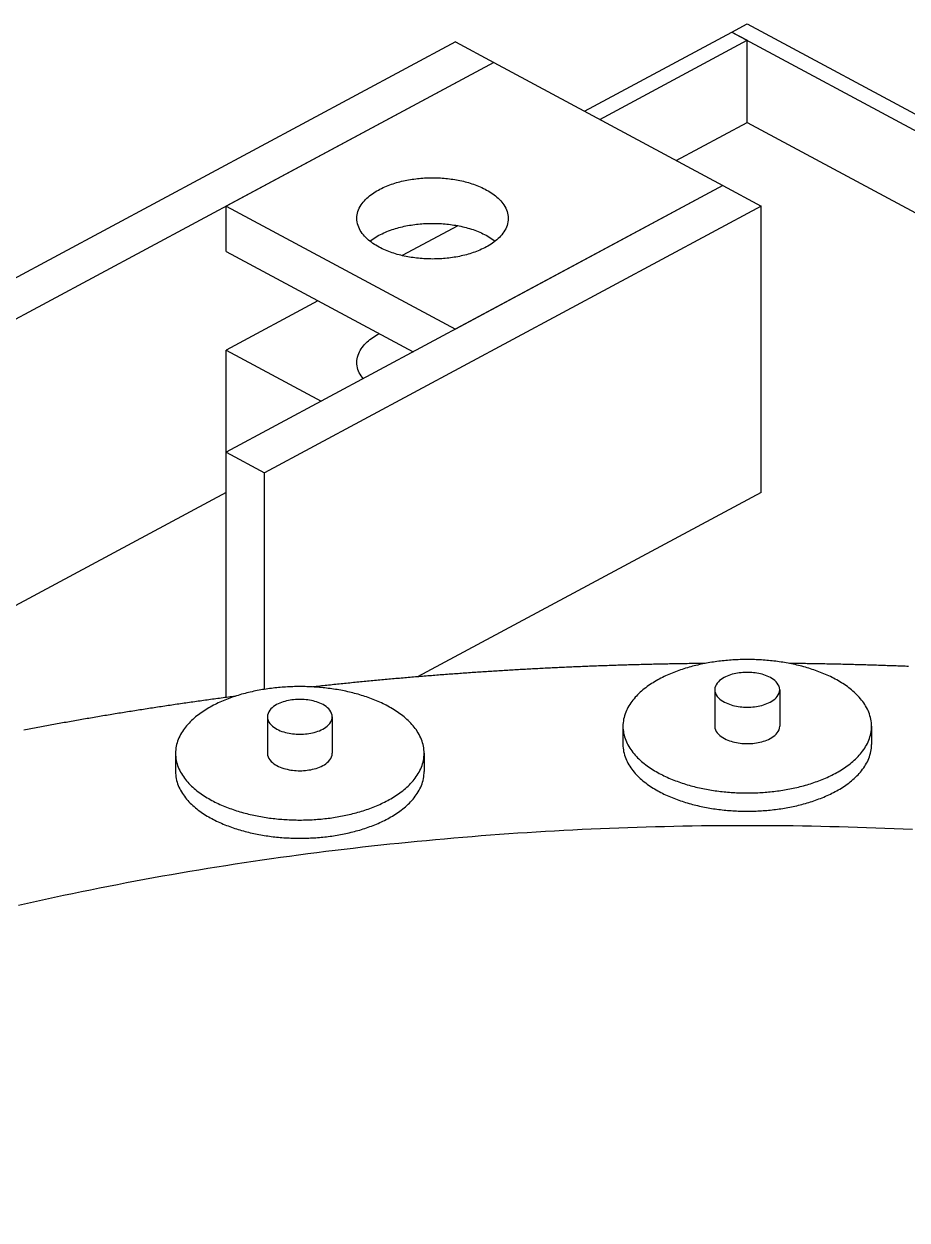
# Model space of a CAD drawing. Header units: millimetres. Extents: x 0 to 841, y 0 to 594.
# Drawn here: x 286.7 to 346.3, y 381.9 to 462.6 of the extents above; entities that cross this region are included whole.
import ezdxf

# ---------------------------------------------------------------- set-up
doc = ezdxf.new("R2010")
doc.units = ezdxf.units.MM
doc.layers.add('FINA', color=7, linetype='CONTINUOUS', lineweight=25)

msp = doc.modelspace()

# ---------------------------------------------------------------- linework, layer by layer
at = {"layer": 'FINA'}
for points in [[(334.469, 462.013), (335.5, 462.567)], [(335.5, 462.567), (599.5, 320.827)], [(324.525, 456.674), (334.469, 462.013)], [(334.469, 462.013), (598.469, 320.273)], [(334.469, 462.013), (335.5, 461.46)], [(315.816, 461.35), (282.301, 443.356)], [(315.816, 461.35), (318.394, 459.966)], [(325.556, 456.121), (335.5, 461.46)], [(335.5, 455.923), (335.5, 461.46)], [(318.394, 459.966), (284.879, 441.971)], [(318.394, 459.966), (300.347, 450.276)], [(318.394, 459.966), (333.863, 451.661)], [(330.712, 453.352), (335.5, 455.923)], [(335.5, 455.923), (383.398, 430.207)], [(309.165, 449.446), (309.17, 449.566), (309.184, 449.685), (309.208, 449.803), (309.241, 449.918), (309.282, 450.031), (309.331, 450.14), (309.387, 450.246), (309.45, 450.349), (309.518, 450.448), (309.591, 450.543), (309.669, 450.634), (309.752, 450.722), (309.837, 450.805), (309.926, 450.886), (310.018, 450.963), (310.113, 451.037), (310.21, 451.108), (310.309, 451.175), (310.41, 451.24), (310.513, 451.302), (310.618, 451.361), (310.724, 451.417), (310.831, 451.471), (310.939, 451.523), (311.049, 451.572), (311.159, 451.619), (311.271, 451.664), (311.383, 451.706), (311.496, 451.747), (311.61, 451.785), (311.724, 451.821), (311.839, 451.856), (311.954, 451.888), (312.071, 451.919), (312.187, 451.948), (312.304, 451.975), (312.421, 452.001), (312.539, 452.024), (312.657, 452.046), (312.775, 452.066), (312.894, 452.085), (313.013, 452.102), (313.132, 452.118), (313.251, 452.131), (313.37, 452.144), (313.49, 452.154), (313.61, 452.164), (313.729, 452.171), (313.849, 452.177), (313.969, 452.182), (314.089, 452.185), (314.209, 452.186), (314.329, 452.186), (314.449, 452.185), (314.569, 452.182), (314.689, 452.177), (314.809, 452.171), (314.929, 452.164), (315.049, 452.154), (315.168, 452.144), (315.288, 452.131), (315.407, 452.118), (315.526, 452.102), (315.645, 452.085), (315.763, 452.066), (315.882, 452.046), (316, 452.024), (316.117, 452.001), (316.235, 451.975), (316.352, 451.948), (316.468, 451.919), (316.584, 451.888), (316.7, 451.856), (316.815, 451.821), (316.929, 451.785), (317.043, 451.747), (317.156, 451.706), (317.268, 451.664), (317.38, 451.619), (317.49, 451.572), (317.6, 451.523), (317.708, 451.471), (317.815, 451.417), (317.921, 451.361), (318.025, 451.302), (318.128, 451.24), (318.229, 451.175), (318.329, 451.108), (318.426, 451.037), (318.52, 450.963), (318.612, 450.886), (318.701, 450.805), (318.787, 450.722), (318.869, 450.634), (318.947, 450.543), (319.021, 450.448), (319.089, 450.349), (319.151, 450.246), (319.207, 450.14), (319.256, 450.031), (319.297, 449.918), (319.33, 449.803), (319.354, 449.685), (319.369, 449.566), (319.374, 449.446)], [(333.863, 451.661), (300.347, 433.666)], [(333.863, 451.661), (315.816, 441.971)], [(333.863, 451.661), (336.441, 450.276)], [(300.347, 447.201), (300.347, 450.276)], [(300.347, 450.276), (315.816, 441.971)], [(336.441, 450.276), (302.926, 432.282)], [(336.441, 430.959), (336.441, 450.276)], [(310.66, 447.508), (310.553, 447.567), (310.447, 447.629), (310.344, 447.694), (310.242, 447.762), (310.142, 447.833), (310.045, 447.907), (309.951, 447.985), (309.859, 448.066), (309.771, 448.151), (309.686, 448.239), (309.606, 448.332), (309.53, 448.428), (309.46, 448.528), (309.395, 448.632), (309.338, 448.739), (309.287, 448.851), (309.244, 448.965), (309.21, 449.083), (309.185, 449.202), (309.17, 449.324), (309.165, 449.446)], [(310.044, 447.908), (310.14, 447.981), (310.239, 448.052), (310.339, 448.119), (310.441, 448.183), (310.545, 448.244), (310.651, 448.303), (310.758, 448.359), (310.866, 448.413), (310.975, 448.464), (311.086, 448.512), (311.197, 448.559), (311.31, 448.603), (311.423, 448.645), (311.537, 448.685), (311.652, 448.723), (311.767, 448.759), (311.883, 448.793), (311.999, 448.825), (312.116, 448.855), (312.234, 448.883), (312.351, 448.91), (312.47, 448.935), (312.588, 448.958), (312.707, 448.979), (312.826, 448.999), (312.945, 449.017), (313.065, 449.033), (313.185, 449.048), (313.305, 449.061), (313.425, 449.073), (313.546, 449.083), (313.666, 449.091), (313.787, 449.098), (313.907, 449.104), (314.028, 449.107), (314.149, 449.11), (314.269, 449.111), (314.39, 449.11), (314.511, 449.107), (314.632, 449.104), (314.752, 449.098), (314.873, 449.091), (314.993, 449.083), (315.114, 449.073), (315.234, 449.061), (315.354, 449.048), (315.474, 449.033), (315.593, 449.017), (315.713, 448.999), (315.832, 448.979), (315.951, 448.958), (316.069, 448.935), (316.187, 448.91), (316.305, 448.883), (316.423, 448.855), (316.539, 448.825), (316.656, 448.793), (316.772, 448.759), (316.887, 448.723), (317.002, 448.685), (317.116, 448.645), (317.229, 448.603), (317.341, 448.559), (317.453, 448.512), (317.563, 448.464), (317.673, 448.413), (317.781, 448.359), (317.888, 448.303), (317.993, 448.244), (318.097, 448.183), (318.2, 448.119), (318.3, 448.052), (318.398, 447.981), (318.494, 447.908)], [(319.374, 449.446), (319.369, 449.325), (319.354, 449.205), (319.33, 449.087), (319.296, 448.971), (319.255, 448.857), (319.205, 448.747), (319.148, 448.64), (319.085, 448.537), (319.016, 448.438), (318.942, 448.343), (318.863, 448.251), (318.78, 448.163), (318.693, 448.079), (318.603, 447.998), (318.51, 447.921), (318.415, 447.847), (318.317, 447.776), (318.216, 447.708), (318.114, 447.643), (318.01, 447.582), (317.905, 447.522), (317.798, 447.466), (317.69, 447.412), (317.581, 447.36), (317.47, 447.311), (317.359, 447.264), (317.246, 447.22), (317.133, 447.177), (317.019, 447.137), (316.904, 447.099), (316.789, 447.063), (316.673, 447.028), (316.557, 446.996), (316.44, 446.965), (316.322, 446.937), (316.204, 446.91), (316.086, 446.885), (315.967, 446.862), (315.848, 446.84), (315.729, 446.82), (315.61, 446.802), (315.49, 446.785), (315.37, 446.77), (315.25, 446.756), (315.129, 446.745), (315.009, 446.734), (314.888, 446.726), (314.768, 446.719), (314.647, 446.713), (314.526, 446.709), (314.405, 446.706), (314.284, 446.705), (314.163, 446.706), (314.043, 446.708), (313.922, 446.712), (313.801, 446.717), (313.68, 446.724), (313.56, 446.732), (313.439, 446.742), (313.319, 446.753), (313.198, 446.766), (313.078, 446.781), (312.959, 446.797), (312.839, 446.815), (312.72, 446.835), (312.601, 446.856), (312.482, 446.879), (312.364, 446.904), (312.246, 446.93), (312.128, 446.958), (312.011, 446.988), (311.894, 447.02), (311.778, 447.054), (311.663, 447.09), (311.548, 447.127), (311.434, 447.167), (311.32, 447.209), (311.208, 447.253), (311.096, 447.299), (310.985, 447.348), (310.876, 447.399), (310.767, 447.452), (310.66, 447.508)], [(315.984, 448.951), (312.227, 446.934)], [(300.347, 447.201), (312.952, 440.433)], [(306.535, 443.878), (300.347, 440.556)], [(309.165, 439.726), (309.17, 439.848), (309.185, 439.969), (309.21, 440.089), (309.244, 440.207), (309.287, 440.321), (309.338, 440.433), (309.395, 440.54), (309.46, 440.644), (309.53, 440.744), (309.606, 440.84), (309.686, 440.933), (309.771, 441.021), (309.859, 441.106), (309.951, 441.187), (310.045, 441.264), (310.142, 441.339), (310.242, 441.41), (310.344, 441.478), (310.447, 441.543), (310.553, 441.605), (310.66, 441.664)], [(300.347, 433.666), (300.347, 440.556)], [(300.347, 440.556), (306.764, 437.111)], [(309.591, 438.629), (309.518, 438.724), (309.45, 438.823), (309.387, 438.926), (309.331, 439.032), (309.282, 439.141), (309.241, 439.254), (309.208, 439.369), (309.184, 439.487), (309.17, 439.606), (309.165, 439.726)], [(300.347, 417.121), (300.347, 433.666)], [(300.347, 433.666), (302.926, 432.282)], [(302.926, 417.668), (302.926, 432.282)], [(300.347, 430.959), (284.879, 422.654)], [(336.441, 430.959), (313.26, 418.514)], [(332.658, 419.415), (332.538, 419.413), (332.418, 419.412), (332.298, 419.411), (332.178, 419.409), (332.058, 419.408), (331.937, 419.406), (331.817, 419.404), (331.697, 419.403), (331.577, 419.401), (331.457, 419.399), (331.337, 419.397), (331.217, 419.396), (331.097, 419.394), (330.977, 419.392), (330.857, 419.39), (330.737, 419.388), (330.617, 419.385), (330.497, 419.383), (330.377, 419.381), (330.257, 419.379), (330.137, 419.376), (330.017, 419.374), (329.897, 419.372), (329.777, 419.369), (329.657, 419.367), (329.537, 419.364), (329.417, 419.361), (329.297, 419.359), (329.177, 419.356), (329.057, 419.353), (328.937, 419.35), (328.817, 419.347), (328.697, 419.344), (328.577, 419.341), (328.457, 419.338), (328.337, 419.335), (328.217, 419.332), (328.097, 419.328), (327.977, 419.325), (327.857, 419.322), (327.737, 419.318), (327.617, 419.315), (327.497, 419.311), (327.377, 419.308), (327.257, 419.304), (327.137, 419.301), (327.017, 419.297), (326.897, 419.293), (326.777, 419.289), (326.657, 419.285), (326.537, 419.281), (326.417, 419.277), (326.297, 419.273), (326.177, 419.269), (326.057, 419.265), (325.937, 419.261), (325.817, 419.257), (325.697, 419.252), (325.577, 419.248), (325.457, 419.244), (325.337, 419.239), (325.217, 419.235), (325.097, 419.23), (324.977, 419.225), (324.857, 419.221), (324.737, 419.216), (324.617, 419.211), (324.497, 419.206), (324.377, 419.201), (324.257, 419.196), (324.137, 419.191), (324.017, 419.186), (323.898, 419.181), (323.778, 419.176), (323.658, 419.171), (323.538, 419.166), (323.418, 419.16), (323.298, 419.155), (323.178, 419.149), (323.058, 419.144), (322.938, 419.138), (322.818, 419.133), (322.698, 419.127), (322.578, 419.121), (322.458, 419.116), (322.338, 419.11), (322.219, 419.104), (322.099, 419.098), (321.979, 419.092), (321.859, 419.086), (321.739, 419.08), (321.619, 419.074), (321.499, 419.068), (321.379, 419.061), (321.259, 419.055), (321.14, 419.049), (321.02, 419.042), (320.9, 419.036), (320.78, 419.03), (320.66, 419.023), (320.54, 419.016), (320.42, 419.01), (320.3, 419.003), (320.181, 418.996), (320.061, 418.989), (319.941, 418.982), (319.821, 418.976), (319.701, 418.969), (319.581, 418.962), (319.461, 418.954), (319.342, 418.947), (319.222, 418.94), (319.102, 418.933), (318.982, 418.926), (318.862, 418.918), (318.742, 418.911), (318.623, 418.903), (318.503, 418.896), (318.383, 418.888), (318.263, 418.881), (318.143, 418.873), (318.024, 418.865), (317.904, 418.857), (317.784, 418.85), (317.664, 418.842), (317.544, 418.834), (317.425, 418.826), (317.305, 418.818), (317.185, 418.809), (317.065, 418.801), (316.946, 418.793), (316.826, 418.785), (316.706, 418.777), (316.586, 418.768), (316.467, 418.76), (316.347, 418.751), (316.227, 418.743), (316.107, 418.734), (315.988, 418.725), (315.868, 418.717), (315.748, 418.708), (315.628, 418.699), (315.509, 418.69), (315.389, 418.681), (315.269, 418.672), (315.149, 418.663), (315.03, 418.654), (314.91, 418.645), (314.79, 418.636), (314.671, 418.627), (314.551, 418.617), (314.431, 418.608), (314.312, 418.599), (314.192, 418.589), (314.072, 418.58), (313.953, 418.57), (313.833, 418.56), (313.713, 418.551), (313.594, 418.541), (313.474, 418.531), (313.354, 418.521), (313.235, 418.511), (313.115, 418.502), (312.995, 418.492), (312.876, 418.481), (312.756, 418.471), (312.637, 418.461), (312.517, 418.451), (312.397, 418.441), (312.278, 418.43), (312.158, 418.42), (312.039, 418.41), (311.919, 418.399), (311.799, 418.389), (311.68, 418.378), (311.56, 418.367), (311.441, 418.357), (311.321, 418.346), (311.201, 418.335), (311.082, 418.324), (310.962, 418.313), (310.843, 418.302), (310.723, 418.291), (310.604, 418.28), (310.484, 418.269), (310.365, 418.258), (310.245, 418.246), (310.126, 418.235), (310.006, 418.224), (309.887, 418.212), (309.767, 418.201), (309.648, 418.189), (309.528, 418.178), (309.409, 418.166), (309.289, 418.154), (309.17, 418.143), (309.05, 418.131), (308.931, 418.119), (308.811, 418.107), (308.692, 418.095), (308.572, 418.083), (308.453, 418.071), (308.334, 418.059), (308.214, 418.047), (308.095, 418.035), (307.975, 418.022), (307.856, 418.01), (307.736, 417.997), (307.617, 417.985), (307.498, 417.972), (307.378, 417.96), (307.259, 417.947), (307.139, 417.935), (307.02, 417.922), (306.901, 417.909), (306.781, 417.896), (306.662, 417.883), (306.543, 417.87), (306.423, 417.857), (306.304, 417.844), (306.185, 417.831)], [(343.886, 415.179), (343.883, 415.299), (343.874, 415.419), (343.859, 415.539), (343.838, 415.657), (343.812, 415.775), (343.78, 415.891), (343.743, 416.005), (343.701, 416.118), (343.654, 416.229), (343.603, 416.338), (343.548, 416.445), (343.488, 416.549), (343.424, 416.651), (343.357, 416.752), (343.287, 416.849), (343.214, 416.945), (343.138, 417.038), (343.059, 417.129), (342.977, 417.217), (342.893, 417.304), (342.807, 417.388), (342.719, 417.47), (342.629, 417.55), (342.537, 417.627), (342.443, 417.703), (342.348, 417.777), (342.252, 417.849), (342.154, 417.919), (342.055, 417.987), (341.954, 418.053), (341.852, 418.118), (341.75, 418.181), (341.646, 418.242), (341.541, 418.301), (341.436, 418.359), (341.329, 418.415), (341.222, 418.47), (341.114, 418.523), (341.005, 418.575), (340.896, 418.625), (340.786, 418.674), (340.675, 418.721), (340.564, 418.767), (340.452, 418.812), (340.34, 418.855), (340.227, 418.898), (340.114, 418.938), (340, 418.978), (339.886, 419.016), (339.771, 419.053), (339.656, 419.089), (339.541, 419.124), (339.426, 419.157), (339.31, 419.19), (339.193, 419.221), (339.077, 419.251), (338.96, 419.28), (338.843, 419.308), (338.725, 419.335), (338.608, 419.36), (338.49, 419.385), (338.372, 419.409), (338.254, 419.431), (338.135, 419.453), (338.017, 419.473), (337.898, 419.493), (337.779, 419.512), (337.66, 419.529), (337.541, 419.546), (337.421, 419.561), (337.302, 419.576), (337.182, 419.589), (337.062, 419.602), (336.943, 419.614), (336.823, 419.625), (336.703, 419.634), (336.583, 419.643), (336.462, 419.651), (336.342, 419.658), (336.222, 419.664), (336.102, 419.669), (335.981, 419.674), (335.861, 419.677), (335.741, 419.679), (335.62, 419.681), (335.5, 419.681), (335.38, 419.681), (335.259, 419.679), (335.139, 419.677), (335.019, 419.674), (334.898, 419.669), (334.778, 419.664), (334.658, 419.658), (334.538, 419.651), (334.417, 419.643), (334.297, 419.634), (334.177, 419.625), (334.057, 419.614), (333.938, 419.602), (333.818, 419.589), (333.698, 419.576), (333.579, 419.561), (333.459, 419.546), (333.34, 419.529), (333.221, 419.512), (333.102, 419.493), (332.983, 419.473), (332.865, 419.453), (332.746, 419.431), (332.628, 419.409), (332.51, 419.385), (332.392, 419.36), (332.275, 419.335), (332.157, 419.308), (332.04, 419.28), (331.923, 419.251), (331.807, 419.221), (331.69, 419.19), (331.574, 419.157), (331.459, 419.124), (331.344, 419.089), (331.229, 419.053), (331.114, 419.016), (331, 418.978), (330.886, 418.938), (330.773, 418.898), (330.66, 418.855), (330.548, 418.812), (330.436, 418.767), (330.325, 418.721), (330.214, 418.674), (330.104, 418.625), (329.995, 418.575), (329.886, 418.523), (329.778, 418.47), (329.671, 418.415), (329.564, 418.359), (329.459, 418.301), (329.354, 418.242), (329.25, 418.181), (329.148, 418.118), (329.046, 418.053), (328.945, 417.987), (328.846, 417.919), (328.748, 417.849), (328.652, 417.777), (328.557, 417.703), (328.463, 417.627), (328.371, 417.55), (328.281, 417.47), (328.193, 417.388), (328.107, 417.304), (328.023, 417.217), (327.941, 417.129), (327.862, 417.038), (327.786, 416.945), (327.713, 416.849), (327.643, 416.752), (327.576, 416.651), (327.512, 416.549), (327.452, 416.445), (327.397, 416.338), (327.346, 416.229), (327.299, 416.118), (327.257, 416.005), (327.22, 415.891), (327.188, 415.775), (327.162, 415.657), (327.141, 415.539), (327.126, 415.419), (327.117, 415.299), (327.114, 415.179)], [(346.383, 419.211), (346.263, 419.216), (346.143, 419.221), (346.023, 419.225), (345.903, 419.23), (345.783, 419.235), (345.663, 419.239), (345.543, 419.244), (345.423, 419.248), (345.303, 419.252), (345.183, 419.257), (345.063, 419.261), (344.943, 419.265), (344.823, 419.269), (344.703, 419.273), (344.583, 419.277), (344.463, 419.281), (344.343, 419.285), (344.223, 419.289), (344.103, 419.293), (343.983, 419.297), (343.863, 419.301), (343.743, 419.304), (343.623, 419.308), (343.503, 419.311), (343.383, 419.315), (343.263, 419.318), (343.143, 419.322), (343.023, 419.325), (342.903, 419.328), (342.783, 419.332), (342.663, 419.335), (342.543, 419.338), (342.423, 419.341), (342.303, 419.344), (342.183, 419.347), (342.063, 419.35), (341.943, 419.353), (341.823, 419.356), (341.703, 419.359), (341.583, 419.361), (341.463, 419.364), (341.343, 419.367), (341.223, 419.369), (341.103, 419.372), (340.983, 419.374), (340.863, 419.376), (340.743, 419.379), (340.623, 419.381), (340.503, 419.383), (340.383, 419.385), (340.263, 419.388), (340.143, 419.39), (340.023, 419.392), (339.903, 419.394), (339.783, 419.396), (339.663, 419.397), (339.543, 419.399), (339.423, 419.401), (339.303, 419.403), (339.183, 419.404), (339.063, 419.406), (338.942, 419.408), (338.822, 419.409), (338.702, 419.411), (338.582, 419.412), (338.462, 419.413), (338.342, 419.415)], [(337.688, 417.639), (337.676, 417.759), (337.644, 417.874), (337.592, 417.982), (337.526, 418.083), (337.448, 418.174), (337.361, 418.257), (337.268, 418.332), (337.168, 418.399), (337.065, 418.46), (336.958, 418.515), (336.849, 418.564), (336.737, 418.608), (336.624, 418.647), (336.509, 418.682), (336.392, 418.712), (336.275, 418.738), (336.157, 418.76), (336.039, 418.778), (335.919, 418.792), (335.8, 418.803), (335.68, 418.81), (335.56, 418.814), (335.44, 418.814), (335.32, 418.81), (335.2, 418.803), (335.081, 418.792), (334.961, 418.778), (334.843, 418.76), (334.725, 418.738), (334.608, 418.712), (334.491, 418.682), (334.376, 418.647), (334.263, 418.608), (334.151, 418.564), (334.042, 418.515), (333.935, 418.46), (333.832, 418.399), (333.732, 418.332), (333.639, 418.257), (333.552, 418.174), (333.474, 418.083), (333.408, 417.982), (333.356, 417.874), (333.324, 417.759), (333.312, 417.639)], [(313.705, 413.353), (313.702, 413.473), (313.693, 413.593), (313.678, 413.713), (313.657, 413.831), (313.631, 413.949), (313.599, 414.065), (313.562, 414.179), (313.52, 414.292), (313.474, 414.403), (313.422, 414.512), (313.367, 414.619), (313.307, 414.723), (313.244, 414.826), (313.177, 414.926), (313.106, 415.024), (313.033, 415.119), (312.957, 415.212), (312.878, 415.303), (312.796, 415.391), (312.712, 415.478), (312.626, 415.562), (312.538, 415.644), (312.448, 415.724), (312.356, 415.802), (312.263, 415.878), (312.167, 415.951), (312.071, 416.023), (311.973, 416.093), (311.874, 416.161), (311.773, 416.228), (311.671, 416.292), (311.569, 416.355), (311.465, 416.416), (311.36, 416.475), (311.255, 416.533), (311.148, 416.59), (311.041, 416.644), (310.933, 416.697), (310.824, 416.749), (310.715, 416.799), (310.605, 416.848), (310.494, 416.896), (310.383, 416.942), (310.271, 416.986), (310.159, 417.03), (310.046, 417.072), (309.933, 417.113), (309.819, 417.152), (309.705, 417.19), (309.59, 417.227), (309.476, 417.263), (309.36, 417.298), (309.245, 417.331), (309.129, 417.364), (309.012, 417.395), (308.896, 417.425), (308.779, 417.454), (308.662, 417.482), (308.545, 417.509), (308.427, 417.535), (308.309, 417.559), (308.191, 417.583), (308.073, 417.606), (307.954, 417.627), (307.836, 417.648), (307.717, 417.667), (307.598, 417.686), (307.479, 417.703), (307.36, 417.72), (307.24, 417.735), (307.121, 417.75), (307.001, 417.764), (306.881, 417.776), (306.762, 417.788), (306.642, 417.799), (306.522, 417.809), (306.402, 417.818), (306.282, 417.825), (306.161, 417.832), (306.041, 417.839), (305.921, 417.844), (305.801, 417.848), (305.68, 417.851), (305.56, 417.853), (305.439, 417.855), (305.319, 417.855), (305.199, 417.855), (305.078, 417.853), (304.958, 417.851), (304.838, 417.848), (304.717, 417.844), (304.597, 417.839), (304.477, 417.832), (304.357, 417.825), (304.236, 417.818), (304.116, 417.809), (303.996, 417.799), (303.876, 417.788), (303.757, 417.776), (303.637, 417.764), (303.517, 417.75), (303.398, 417.735), (303.278, 417.72), (303.159, 417.703), (303.04, 417.686), (302.921, 417.667), (302.802, 417.648), (302.684, 417.627), (302.565, 417.606), (302.447, 417.583), (302.329, 417.559), (302.211, 417.535), (302.094, 417.509), (301.976, 417.482), (301.859, 417.454), (301.742, 417.425), (301.626, 417.395), (301.509, 417.364), (301.393, 417.331), (301.278, 417.298), (301.163, 417.263), (301.048, 417.227), (300.933, 417.19), (300.819, 417.152), (300.705, 417.113), (300.592, 417.072), (300.479, 417.03), (300.367, 416.986), (300.255, 416.942), (300.144, 416.896), (300.033, 416.848), (299.923, 416.799), (299.814, 416.749), (299.705, 416.697), (299.597, 416.644), (299.49, 416.59), (299.383, 416.533), (299.278, 416.475), (299.173, 416.416), (299.069, 416.355), (298.967, 416.292), (298.865, 416.228), (298.765, 416.161), (298.665, 416.093), (298.567, 416.023), (298.471, 415.951), (298.376, 415.878), (298.282, 415.802), (298.19, 415.724), (298.1, 415.644), (298.012, 415.562), (297.926, 415.478), (297.842, 415.391), (297.761, 415.303), (297.682, 415.212), (297.605, 415.119), (297.532, 415.024), (297.462, 414.926), (297.395, 414.826), (297.331, 414.723), (297.272, 414.619), (297.216, 414.512), (297.165, 414.403), (297.118, 414.292), (297.076, 414.179), (297.039, 414.065), (297.007, 413.949), (296.981, 413.831), (296.96, 413.713), (296.945, 413.593), (296.936, 413.473), (296.933, 413.353)], [(333.312, 417.639), (333.324, 417.517), (333.359, 417.4), (333.412, 417.289), (333.481, 417.187), (333.562, 417.095), (333.652, 417.011), (333.749, 416.936), (333.851, 416.868), (333.957, 416.807), (334.067, 416.752), (334.18, 416.703), (334.295, 416.659), (334.412, 416.621), (334.53, 416.587), (334.649, 416.557), (334.769, 416.532), (334.89, 416.511), (335.012, 416.495), (335.134, 416.481), (335.257, 416.472), (335.38, 416.467), (335.502, 416.465), (335.625, 416.467), (335.748, 416.473), (335.871, 416.482), (335.993, 416.495), (336.114, 416.512), (336.235, 416.533), (336.356, 416.559), (336.475, 416.588), (336.593, 416.622), (336.71, 416.661), (336.824, 416.705), (336.937, 416.754), (337.047, 416.809)], [(333.312, 417.639), (333.312, 415.179)], [(337.047, 416.809), (337.153, 416.87), (337.255, 416.938), (337.351, 417.013), (337.44, 417.097), (337.52, 417.189), (337.589, 417.29), (337.642, 417.401), (337.676, 417.518), (337.688, 417.639)], [(337.688, 417.639), (337.688, 415.179)], [(300.973, 417.203), (300.854, 417.188), (300.734, 417.172), (300.615, 417.156), (300.495, 417.14), (300.376, 417.125), (300.257, 417.109), (300.137, 417.093), (300.018, 417.077), (299.899, 417.061), (299.779, 417.044), (299.66, 417.028), (299.54, 417.012), (299.421, 416.996), (299.302, 416.979), (299.182, 416.963), (299.063, 416.946), (298.944, 416.93), (298.825, 416.913), (298.705, 416.896), (298.586, 416.88), (298.467, 416.863), (298.347, 416.846), (298.228, 416.829), (298.109, 416.812), (297.99, 416.795), (297.871, 416.778), (297.751, 416.761), (297.632, 416.744), (297.513, 416.727), (297.394, 416.709), (297.274, 416.692), (297.155, 416.675), (297.036, 416.657), (296.917, 416.64), (296.798, 416.622), (296.679, 416.604), (296.56, 416.587), (296.44, 416.569), (296.321, 416.551), (296.202, 416.533), (296.083, 416.515), (295.964, 416.497), (295.845, 416.479), (295.726, 416.461), (295.607, 416.443), (295.488, 416.425), (295.369, 416.407), (295.25, 416.388), (295.13, 416.37), (295.011, 416.351), (294.892, 416.333), (294.773, 416.314), (294.654, 416.296), (294.535, 416.277), (294.416, 416.258), (294.297, 416.24), (294.179, 416.221), (294.06, 416.202), (293.941, 416.183), (293.822, 416.164), (293.703, 416.145), (293.584, 416.126), (293.465, 416.106), (293.346, 416.087), (293.227, 416.068), (293.108, 416.049), (292.989, 416.029), (292.871, 416.01), (292.752, 415.99), (292.633, 415.971), (292.514, 415.951), (292.395, 415.931), (292.276, 415.911), (292.158, 415.892), (292.039, 415.872), (291.92, 415.852), (291.801, 415.832), (291.682, 415.812), (291.564, 415.792), (291.445, 415.771), (291.326, 415.751), (291.207, 415.731), (291.089, 415.711), (290.97, 415.69), (290.851, 415.67), (290.733, 415.649), (290.614, 415.629), (290.495, 415.608), (290.377, 415.587), (290.258, 415.567), (290.139, 415.546), (290.021, 415.525), (289.902, 415.504), (289.784, 415.483), (289.665, 415.462), (289.546, 415.441), (289.428, 415.42), (289.309, 415.398), (289.191, 415.377), (289.072, 415.356), (288.954, 415.334), (288.835, 415.313), (288.717, 415.291), (288.598, 415.27), (288.48, 415.248), (288.361, 415.226), (288.243, 415.205), (288.124, 415.183), (288.006, 415.161), (287.887, 415.139), (287.769, 415.117), (287.65, 415.095), (287.532, 415.073), (287.414, 415.051), (287.295, 415.029), (287.177, 415.006), (287.059, 414.984), (286.94, 414.961), (286.822, 414.939), (286.704, 414.916)], [(307.507, 415.814), (307.495, 415.933), (307.463, 416.048), (307.411, 416.157), (307.345, 416.257), (307.267, 416.348), (307.18, 416.431), (307.087, 416.506), (306.987, 416.573), (306.884, 416.634), (306.777, 416.689), (306.668, 416.738), (306.556, 416.782), (306.443, 416.821), (306.328, 416.856), (306.211, 416.886), (306.094, 416.912), (305.976, 416.934), (305.858, 416.952), (305.738, 416.966), (305.619, 416.977), (305.499, 416.984), (305.379, 416.988), (305.259, 416.988), (305.139, 416.984), (305.019, 416.977), (304.9, 416.966), (304.781, 416.952), (304.662, 416.934), (304.544, 416.912), (304.427, 416.886), (304.31, 416.856), (304.195, 416.821), (304.082, 416.782), (303.97, 416.738), (303.861, 416.689), (303.754, 416.634), (303.651, 416.573), (303.552, 416.506), (303.458, 416.431), (303.371, 416.348), (303.293, 416.257), (303.227, 416.157), (303.176, 416.048), (303.143, 415.933), (303.131, 415.814)], [(303.131, 415.814), (303.143, 415.692), (303.178, 415.574), (303.231, 415.463), (303.3, 415.362), (303.381, 415.269), (303.471, 415.185), (303.568, 415.11), (303.67, 415.042), (303.777, 414.981), (303.886, 414.926), (303.999, 414.877), (304.114, 414.833), (304.231, 414.795), (304.349, 414.761), (304.468, 414.732), (304.588, 414.707), (304.709, 414.686), (304.831, 414.669), (304.953, 414.656), (305.076, 414.646), (305.199, 414.641), (305.322, 414.639), (305.444, 414.641), (305.567, 414.647), (305.69, 414.656), (305.812, 414.669), (305.933, 414.686), (306.055, 414.708), (306.175, 414.733), (306.294, 414.762), (306.412, 414.796), (306.529, 414.835), (306.644, 414.879), (306.756, 414.928), (306.866, 414.983)], [(303.131, 415.814), (303.131, 413.353)], [(306.866, 414.983), (306.972, 415.044), (307.074, 415.112), (307.17, 415.188), (307.259, 415.271), (307.339, 415.363), (307.408, 415.465), (307.461, 415.575), (307.495, 415.692), (307.507, 415.814)], [(307.507, 415.814), (307.507, 413.353)], [(327.114, 415.179), (327.117, 415.058), (327.126, 414.938), (327.141, 414.819), (327.162, 414.7), (327.188, 414.583), (327.22, 414.467), (327.257, 414.352), (327.299, 414.24), (327.345, 414.129), (327.397, 414.02), (327.452, 413.913), (327.512, 413.809), (327.575, 413.706), (327.642, 413.606), (327.712, 413.509), (327.786, 413.413), (327.862, 413.32), (327.941, 413.229), (328.022, 413.141), (328.106, 413.054), (328.192, 412.97), (328.28, 412.888), (328.37, 412.808), (328.462, 412.731), (328.556, 412.655), (328.651, 412.581), (328.747, 412.509), (328.845, 412.439), (328.944, 412.371), (329.045, 412.305), (329.146, 412.24), (329.249, 412.178), (329.353, 412.116), (329.457, 412.057), (329.563, 411.999), (329.669, 411.943), (329.776, 411.888), (329.884, 411.835), (329.993, 411.783), (330.102, 411.733), (330.212, 411.684), (330.323, 411.637), (330.434, 411.591), (330.546, 411.546), (330.658, 411.503), (330.771, 411.461), (330.884, 411.42), (330.998, 411.38), (331.112, 411.342), (331.226, 411.305), (331.341, 411.269), (331.456, 411.234), (331.572, 411.201), (331.688, 411.168), (331.804, 411.137), (331.92, 411.107), (332.037, 411.078), (332.154, 411.05), (332.272, 411.023), (332.389, 410.998), (332.507, 410.973), (332.625, 410.949), (332.743, 410.927), (332.862, 410.905), (332.98, 410.884), (333.099, 410.865), (333.218, 410.846), (333.337, 410.829), (333.456, 410.812), (333.575, 410.797), (333.695, 410.782), (333.814, 410.768), (333.934, 410.756), (334.054, 410.744), (334.174, 410.733), (334.294, 410.723), (334.414, 410.714), (334.534, 410.706), (334.654, 410.699), (334.774, 410.693), (334.894, 410.688), (335.014, 410.684), (335.135, 410.681), (335.255, 410.678), (335.375, 410.677), (335.496, 410.676), (335.616, 410.677), (335.736, 410.678), (335.857, 410.68), (335.977, 410.684), (336.097, 410.688), (336.217, 410.693), (336.338, 410.699), (336.458, 410.706), (336.578, 410.714), (336.698, 410.723), (336.818, 410.732), (336.938, 410.743), (337.057, 410.755), (337.177, 410.767), (337.297, 410.781), (337.416, 410.795), (337.535, 410.811), (337.655, 410.828), (337.774, 410.845), (337.893, 410.864), (338.011, 410.883), (338.13, 410.904), (338.248, 410.925), (338.367, 410.948), (338.485, 410.971), (338.602, 410.996), (338.72, 411.021), (338.837, 411.048), (338.954, 411.076), (339.071, 411.105), (339.188, 411.135), (339.304, 411.166), (339.42, 411.199), (339.535, 411.232), (339.651, 411.267), (339.766, 411.302), (339.88, 411.339), (339.994, 411.378), (340.108, 411.417), (340.221, 411.458), (340.334, 411.5), (340.446, 411.543), (340.558, 411.588), (340.669, 411.633), (340.78, 411.681), (340.89, 411.73), (340.999, 411.78), (341.108, 411.831), (341.216, 411.884), (341.323, 411.939), (341.43, 411.995)], [(327.114, 415.179), (327.114, 413.948)], [(333.312, 415.179), (333.324, 415.057), (333.359, 414.939), (333.412, 414.828), (333.481, 414.727), (333.562, 414.634), (333.652, 414.55), (333.749, 414.475), (333.851, 414.407), (333.957, 414.346), (334.067, 414.291), (334.18, 414.242), (334.295, 414.198), (334.412, 414.16), (334.53, 414.126), (334.649, 414.097), (334.769, 414.072), (334.89, 414.051), (335.012, 414.034), (335.134, 414.021), (335.257, 414.011), (335.38, 414.006), (335.502, 414.004), (335.625, 414.006), (335.748, 414.012), (335.871, 414.021), (335.993, 414.034), (336.114, 414.051), (336.235, 414.073), (336.356, 414.098), (336.475, 414.127), (336.593, 414.161), (336.71, 414.2), (336.824, 414.244), (336.937, 414.293), (337.047, 414.348)], [(337.047, 414.348), (337.153, 414.409), (337.255, 414.477), (337.351, 414.553), (337.44, 414.636), (337.52, 414.728), (337.589, 414.83), (337.642, 414.94), (337.676, 415.057), (337.688, 415.179)], [(341.43, 411.995), (341.535, 412.053), (341.64, 412.112), (341.744, 412.173), (341.847, 412.236), (341.949, 412.301), (342.05, 412.367), (342.149, 412.435), (342.248, 412.505), (342.344, 412.577), (342.44, 412.651), (342.533, 412.727), (342.625, 412.805), (342.716, 412.885), (342.804, 412.967), (342.89, 413.051), (342.974, 413.137), (343.056, 413.226), (343.135, 413.317), (343.212, 413.41), (343.285, 413.506), (343.356, 413.604), (343.423, 413.704), (343.487, 413.806), (343.547, 413.911), (343.602, 414.018), (343.654, 414.127), (343.701, 414.238), (343.743, 414.351), (343.78, 414.466), (343.812, 414.582), (343.838, 414.699), (343.859, 414.818), (343.874, 414.938), (343.883, 415.058), (343.886, 415.179)], [(343.886, 415.179), (343.886, 413.948)], [(296.933, 413.353), (296.936, 413.233), (296.945, 413.113), (296.96, 412.993), (296.981, 412.875), (297.007, 412.757), (297.039, 412.641), (297.076, 412.527), (297.118, 412.414), (297.164, 412.303), (297.216, 412.194), (297.271, 412.087), (297.331, 411.983), (297.394, 411.881), (297.461, 411.781), (297.531, 411.683), (297.605, 411.588), (297.681, 411.494), (297.76, 411.404), (297.841, 411.315), (297.925, 411.229), (298.011, 411.145), (298.099, 411.063), (298.189, 410.983), (298.281, 410.905), (298.375, 410.829), (298.47, 410.755), (298.566, 410.683), (298.664, 410.614), (298.763, 410.545), (298.864, 410.479), (298.965, 410.415), (299.068, 410.352), (299.172, 410.291), (299.276, 410.231), (299.382, 410.173), (299.488, 410.117), (299.595, 410.062), (299.703, 410.009), (299.812, 409.958), (299.921, 409.907), (300.031, 409.858), (300.142, 409.811), (300.253, 409.765), (300.365, 409.72), (300.477, 409.677), (300.59, 409.635), (300.703, 409.594), (300.817, 409.555), (300.931, 409.516), (301.045, 409.479), (301.16, 409.443), (301.275, 409.409), (301.391, 409.375), (301.507, 409.343), (301.623, 409.312), (301.74, 409.281), (301.856, 409.252), (301.973, 409.224), (302.091, 409.198), (302.208, 409.172), (302.326, 409.147), (302.444, 409.123), (302.562, 409.101), (302.681, 409.079), (302.799, 409.059), (302.918, 409.039), (303.037, 409.021), (303.156, 409.003), (303.275, 408.986), (303.394, 408.971), (303.514, 408.956), (303.633, 408.943), (303.753, 408.93), (303.873, 408.918), (303.993, 408.907), (304.113, 408.897), (304.233, 408.889), (304.353, 408.881), (304.473, 408.874), (304.593, 408.868), (304.713, 408.862), (304.833, 408.858), (304.954, 408.855), (305.074, 408.853), (305.194, 408.851), (305.315, 408.851), (305.435, 408.851), (305.555, 408.852), (305.676, 408.855), (305.796, 408.858), (305.916, 408.862), (306.037, 408.867), (306.157, 408.873), (306.277, 408.88), (306.397, 408.888), (306.517, 408.897), (306.637, 408.907), (306.757, 408.917), (306.877, 408.929), (306.996, 408.942), (307.116, 408.955), (307.235, 408.97), (307.355, 408.985), (307.474, 409.002), (307.593, 409.019), (307.712, 409.038), (307.83, 409.057), (307.949, 409.078), (308.067, 409.099), (308.186, 409.122), (308.304, 409.145), (308.421, 409.17), (308.539, 409.196), (308.656, 409.223), (308.773, 409.25), (308.89, 409.279), (309.007, 409.309), (309.123, 409.34), (309.239, 409.373), (309.355, 409.406), (309.47, 409.441), (309.585, 409.477), (309.699, 409.514), (309.813, 409.552), (309.927, 409.591), (310.04, 409.632), (310.153, 409.674), (310.265, 409.717), (310.377, 409.762), (310.488, 409.808), (310.599, 409.855), (310.709, 409.904), (310.818, 409.954), (310.927, 410.006), (311.035, 410.059), (311.142, 410.113), (311.249, 410.169)], [(296.933, 413.353), (296.933, 412.123)], [(303.131, 413.353), (303.143, 413.231), (303.178, 413.113), (303.231, 413.003), (303.3, 412.901), (303.381, 412.808), (303.471, 412.725), (303.568, 412.649), (303.67, 412.581), (303.777, 412.52), (303.886, 412.465), (303.999, 412.416), (304.114, 412.373), (304.231, 412.334), (304.349, 412.3), (304.468, 412.271), (304.588, 412.246), (304.709, 412.225), (304.831, 412.208), (304.953, 412.195), (305.076, 412.186), (305.199, 412.18), (305.322, 412.178), (305.444, 412.18), (305.567, 412.186), (305.69, 412.195), (305.812, 412.209), (305.933, 412.226), (306.055, 412.247), (306.175, 412.272), (306.294, 412.302), (306.412, 412.336), (306.529, 412.374), (306.644, 412.418), (306.756, 412.467), (306.866, 412.522)], [(306.866, 412.522), (306.972, 412.584), (307.074, 412.651), (307.17, 412.727), (307.259, 412.81), (307.339, 412.903), (307.408, 413.004), (307.461, 413.114), (307.495, 413.231), (307.507, 413.353)], [(311.249, 410.169), (311.355, 410.227), (311.459, 410.287), (311.563, 410.348), (311.666, 410.411), (311.768, 410.475), (311.869, 410.541), (311.968, 410.61), (312.067, 410.68), (312.163, 410.751), (312.259, 410.825), (312.352, 410.901), (312.445, 410.979), (312.535, 411.059), (312.623, 411.141), (312.709, 411.225), (312.794, 411.312), (312.875, 411.4), (312.954, 411.491), (313.031, 411.584), (313.105, 411.68), (313.175, 411.778), (313.242, 411.878), (313.306, 411.98), (313.366, 412.085), (313.421, 412.192), (313.473, 412.301), (313.52, 412.412), (313.562, 412.525), (313.599, 412.64), (313.631, 412.756), (313.657, 412.874), (313.678, 412.993), (313.693, 413.112), (313.702, 413.232), (313.705, 413.353)], [(313.705, 413.353), (313.705, 412.123)], [(327.114, 413.948), (327.117, 413.828), (327.126, 413.708), (327.141, 413.589), (327.162, 413.47), (327.188, 413.353), (327.22, 413.237), (327.257, 413.122), (327.299, 413.009), (327.345, 412.898), (327.397, 412.79), (327.452, 412.683), (327.512, 412.578), (327.575, 412.476), (327.642, 412.376), (327.712, 412.278), (327.786, 412.183), (327.862, 412.09), (327.941, 411.999), (328.022, 411.91), (328.106, 411.824), (328.192, 411.74), (328.28, 411.658), (328.37, 411.578), (328.462, 411.5), (328.556, 411.424), (328.651, 411.351), (328.747, 411.279), (328.845, 411.209), (328.944, 411.141), (329.045, 411.074), (329.146, 411.01), (329.249, 410.947), (329.353, 410.886), (329.457, 410.827), (329.563, 410.769), (329.669, 410.713), (329.776, 410.658), (329.884, 410.605), (329.993, 410.553), (330.102, 410.503), (330.212, 410.454), (330.323, 410.406), (330.434, 410.36), (330.546, 410.316), (330.658, 410.272), (330.771, 410.23), (330.884, 410.189), (330.998, 410.15), (331.112, 410.112), (331.226, 410.075), (331.341, 410.039), (331.456, 410.004), (331.572, 409.97), (331.688, 409.938), (331.804, 409.907), (331.92, 409.877), (332.037, 409.848), (332.154, 409.82), (332.272, 409.793), (332.389, 409.767), (332.507, 409.743), (332.625, 409.719), (332.743, 409.696), (332.862, 409.675), (332.98, 409.654), (333.099, 409.634), (333.218, 409.616), (333.337, 409.598), (333.456, 409.582), (333.575, 409.566), (333.695, 409.552), (333.814, 409.538), (333.934, 409.525), (334.054, 409.513), (334.174, 409.503), (334.294, 409.493), (334.414, 409.484), (334.534, 409.476), (334.654, 409.469), (334.774, 409.463), (334.894, 409.458), (335.014, 409.454), (335.135, 409.45), (335.255, 409.448), (335.375, 409.446), (335.496, 409.446), (335.616, 409.446), (335.736, 409.448), (335.857, 409.45), (335.977, 409.453), (336.097, 409.457), (336.217, 409.462), (336.338, 409.468), (336.458, 409.475), (336.578, 409.483), (336.698, 409.492), (336.818, 409.502), (336.938, 409.513), (337.057, 409.524), (337.177, 409.537), (337.297, 409.551), (337.416, 409.565), (337.535, 409.581), (337.655, 409.597), (337.774, 409.615), (337.893, 409.633), (338.011, 409.653), (338.13, 409.673), (338.248, 409.695), (338.367, 409.717), (338.485, 409.741), (338.602, 409.765), (338.72, 409.791), (338.837, 409.818), (338.954, 409.846), (339.071, 409.875), (339.188, 409.905), (339.304, 409.936), (339.42, 409.968), (339.535, 410.002), (339.651, 410.036), (339.766, 410.072), (339.88, 410.109), (339.994, 410.147), (340.108, 410.187), (340.221, 410.227), (340.334, 410.269), (340.446, 410.313), (340.558, 410.357), (340.669, 410.403), (340.78, 410.45), (340.89, 410.499), (340.999, 410.549), (341.108, 410.601), (341.216, 410.654), (341.323, 410.709), (341.43, 410.765)], [(341.43, 410.765), (341.535, 410.823), (341.64, 410.882), (341.744, 410.943), (341.847, 411.006), (341.949, 411.07), (342.05, 411.137), (342.149, 411.205), (342.248, 411.275), (342.344, 411.347), (342.44, 411.421), (342.533, 411.497), (342.625, 411.574), (342.716, 411.654), (342.804, 411.736), (342.89, 411.821), (342.974, 411.907), (343.056, 411.996), (343.135, 412.087), (343.212, 412.18), (343.285, 412.275), (343.356, 412.373), (343.423, 412.473), (343.487, 412.576), (343.547, 412.68), (343.602, 412.787), (343.654, 412.896), (343.701, 413.007), (343.743, 413.12), (343.78, 413.235), (343.812, 413.351), (343.838, 413.469), (343.859, 413.588), (343.874, 413.708), (343.883, 413.828), (343.886, 413.948)], [(296.933, 412.123), (296.936, 412.002), (296.945, 411.882), (296.96, 411.763), (296.981, 411.644), (297.007, 411.527), (297.039, 411.411), (297.076, 411.296), (297.118, 411.184), (297.164, 411.073), (297.216, 410.964), (297.271, 410.857), (297.331, 410.753), (297.394, 410.65), (297.461, 410.55), (297.531, 410.453), (297.605, 410.357), (297.681, 410.264), (297.76, 410.173), (297.841, 410.085), (297.925, 409.998), (298.011, 409.914), (298.099, 409.832), (298.189, 409.752), (298.281, 409.675), (298.375, 409.599), (298.47, 409.525), (298.566, 409.453), (298.664, 409.383), (298.763, 409.315), (298.864, 409.249), (298.965, 409.184), (299.068, 409.121), (299.172, 409.06), (299.276, 409.001), (299.382, 408.943), (299.488, 408.887), (299.595, 408.832), (299.703, 408.779), (299.812, 408.727), (299.921, 408.677), (300.031, 408.628), (300.142, 408.581), (300.253, 408.535), (300.365, 408.49), (300.477, 408.447), (300.59, 408.405), (300.703, 408.364), (300.817, 408.324), (300.931, 408.286), (301.045, 408.249), (301.16, 408.213), (301.275, 408.178), (301.391, 408.145), (301.507, 408.112), (301.623, 408.081), (301.74, 408.051), (301.856, 408.022), (301.973, 407.994), (302.091, 407.967), (302.208, 407.941), (302.326, 407.917), (302.444, 407.893), (302.562, 407.87), (302.681, 407.849), (302.799, 407.828), (302.918, 407.809), (303.037, 407.79), (303.156, 407.773), (303.275, 407.756), (303.394, 407.74), (303.514, 407.726), (303.633, 407.712), (303.753, 407.699), (303.873, 407.688), (303.993, 407.677), (304.113, 407.667), (304.233, 407.658), (304.353, 407.65), (304.473, 407.643), (304.593, 407.637), (304.713, 407.632), (304.833, 407.628), (304.954, 407.625), (305.074, 407.622), (305.194, 407.621), (305.315, 407.62), (305.435, 407.621), (305.555, 407.622), (305.676, 407.624), (305.796, 407.628), (305.916, 407.632), (306.037, 407.637), (306.157, 407.643), (306.277, 407.65), (306.397, 407.658), (306.517, 407.666), (306.637, 407.676), (306.757, 407.687), (306.877, 407.699), (306.996, 407.711), (307.116, 407.725), (307.235, 407.739), (307.355, 407.755), (307.474, 407.771), (307.593, 407.789), (307.712, 407.807), (307.83, 407.827), (307.949, 407.847), (308.067, 407.869), (308.186, 407.891), (308.304, 407.915), (308.421, 407.94), (308.539, 407.965), (308.656, 407.992), (308.773, 408.02), (308.89, 408.049), (309.007, 408.079), (309.123, 408.11), (309.239, 408.142), (309.355, 408.176), (309.47, 408.21), (309.585, 408.246), (309.699, 408.283), (309.813, 408.321), (309.927, 408.361), (310.04, 408.402), (310.153, 408.444), (310.265, 408.487), (310.377, 408.531), (310.488, 408.577), (310.599, 408.625), (310.709, 408.673), (310.818, 408.724), (310.927, 408.775), (311.035, 408.828), (311.142, 408.883), (311.249, 408.939)], [(311.249, 408.939), (311.355, 408.997), (311.459, 409.056), (311.563, 409.117), (311.666, 409.18), (311.768, 409.245), (311.869, 409.311), (311.968, 409.379), (312.067, 409.449), (312.163, 409.521), (312.259, 409.595), (312.352, 409.671), (312.445, 409.749), (312.535, 409.829), (312.623, 409.911), (312.709, 409.995), (312.794, 410.081), (312.875, 410.17), (312.954, 410.261), (313.031, 410.354), (313.105, 410.45), (313.175, 410.547), (313.242, 410.648), (313.306, 410.75), (313.366, 410.855), (313.421, 410.962), (313.473, 411.071), (313.52, 411.182), (313.562, 411.295), (313.599, 411.409), (313.631, 411.526), (313.657, 411.643), (313.678, 411.762), (313.693, 411.882), (313.702, 412.002), (313.705, 412.123)], [(346.645, 408.201), (346.026, 408.23), (345.408, 408.257), (344.789, 408.282), (344.17, 408.306), (343.551, 408.328), (342.932, 408.349), (342.312, 408.368), (341.693, 408.385), (341.074, 408.401), (340.455, 408.415), (339.836, 408.427), (339.216, 408.438), (338.597, 408.447), (337.978, 408.454), (337.358, 408.46), (336.739, 408.464), (336.119, 408.466), (335.5, 408.467), (334.881, 408.466), (334.261, 408.464), (333.642, 408.46), (333.022, 408.454), (332.403, 408.447), (331.784, 408.438), (331.164, 408.427), (330.545, 408.415), (329.926, 408.401), (329.307, 408.385), (328.687, 408.368), (328.068, 408.349), (327.449, 408.328), (326.83, 408.306), (326.211, 408.282), (325.592, 408.257), (324.974, 408.23), (324.355, 408.201), (323.736, 408.17), (323.118, 408.138), (322.499, 408.104), (321.881, 408.069), (321.263, 408.032), (320.644, 407.993), (320.026, 407.953), (319.408, 407.911), (318.79, 407.867), (318.173, 407.822), (317.555, 407.774), (316.938, 407.726), (316.32, 407.675), (315.703, 407.623), (315.086, 407.569), (314.469, 407.514), (313.852, 407.457), (313.236, 407.398), (312.619, 407.337), (312.003, 407.275), (311.387, 407.211), (310.771, 407.145), (310.155, 407.078), (309.54, 407.009), (308.924, 406.938), (308.309, 406.866), (307.694, 406.792), (307.079, 406.716), (306.465, 406.638), (305.851, 406.559), (305.237, 406.478), (304.623, 406.395), (304.009, 406.31), (303.396, 406.224), (302.783, 406.136), (302.17, 406.046), (301.557, 405.954), (300.945, 405.861), (300.333, 405.766), (299.721, 405.669), (299.11, 405.571), (298.498, 405.47), (297.887, 405.368), (297.277, 405.264), (296.666, 405.158), (296.056, 405.051), (295.447, 404.941), (294.837, 404.83), (294.228, 404.717), (293.62, 404.602), (293.011, 404.486), (292.403, 404.367), (291.796, 404.247), (291.189, 404.125), (290.582, 404.001), (289.975, 403.875), (289.369, 403.747), (288.763, 403.617), (288.158, 403.486), (287.553, 403.353), (286.949, 403.217), (286.345, 403.08)], [(346.645, 408.201), (346.026, 408.23), (345.408, 408.257), (344.789, 408.282), (344.17, 408.306), (343.551, 408.328), (342.932, 408.349), (342.312, 408.368), (341.693, 408.385), (341.074, 408.401), (340.455, 408.415), (339.836, 408.427), (339.216, 408.438), (338.597, 408.447), (337.978, 408.454), (337.358, 408.46), (336.739, 408.464), (336.119, 408.466), (335.5, 408.467), (334.881, 408.466), (334.261, 408.464), (333.642, 408.46), (333.022, 408.454), (332.403, 408.447), (331.784, 408.438), (331.164, 408.427), (330.545, 408.415), (329.926, 408.401), (329.307, 408.385), (328.687, 408.368), (328.068, 408.349), (327.449, 408.328), (326.83, 408.306), (326.211, 408.282), (325.592, 408.257), (324.974, 408.23), (324.355, 408.201), (323.736, 408.17), (323.118, 408.138), (322.499, 408.104), (321.881, 408.069), (321.263, 408.032), (320.644, 407.993), (320.026, 407.953), (319.408, 407.911), (318.79, 407.867), (318.173, 407.822), (317.555, 407.774), (316.938, 407.726), (316.32, 407.675), (315.703, 407.623), (315.086, 407.569), (314.469, 407.514), (313.852, 407.457), (313.236, 407.398), (312.619, 407.337), (312.003, 407.275), (311.387, 407.211), (310.771, 407.145), (310.155, 407.078), (309.54, 407.009), (308.924, 406.938), (308.309, 406.866), (307.694, 406.792), (307.079, 406.716), (306.465, 406.638), (305.851, 406.559), (305.237, 406.478), (304.623, 406.395), (304.009, 406.31), (303.396, 406.224), (302.783, 406.136), (302.17, 406.046), (301.557, 405.954), (300.945, 405.861), (300.333, 405.766), (299.721, 405.669), (299.11, 405.571), (298.498, 405.47), (297.887, 405.368), (297.277, 405.264), (296.666, 405.158), (296.056, 405.051), (295.447, 404.941), (294.837, 404.83), (294.228, 404.717), (293.62, 404.602), (293.011, 404.486), (292.403, 404.367), (291.796, 404.247), (291.189, 404.125), (290.582, 404.001), (289.975, 403.875), (289.369, 403.747), (288.763, 403.617), (288.158, 403.486), (287.553, 403.353), (286.949, 403.217), (286.345, 403.08)]]:
    msp.add_lwpolyline(points, dxfattribs=at)

doc.saveas('drawing.dxf')
